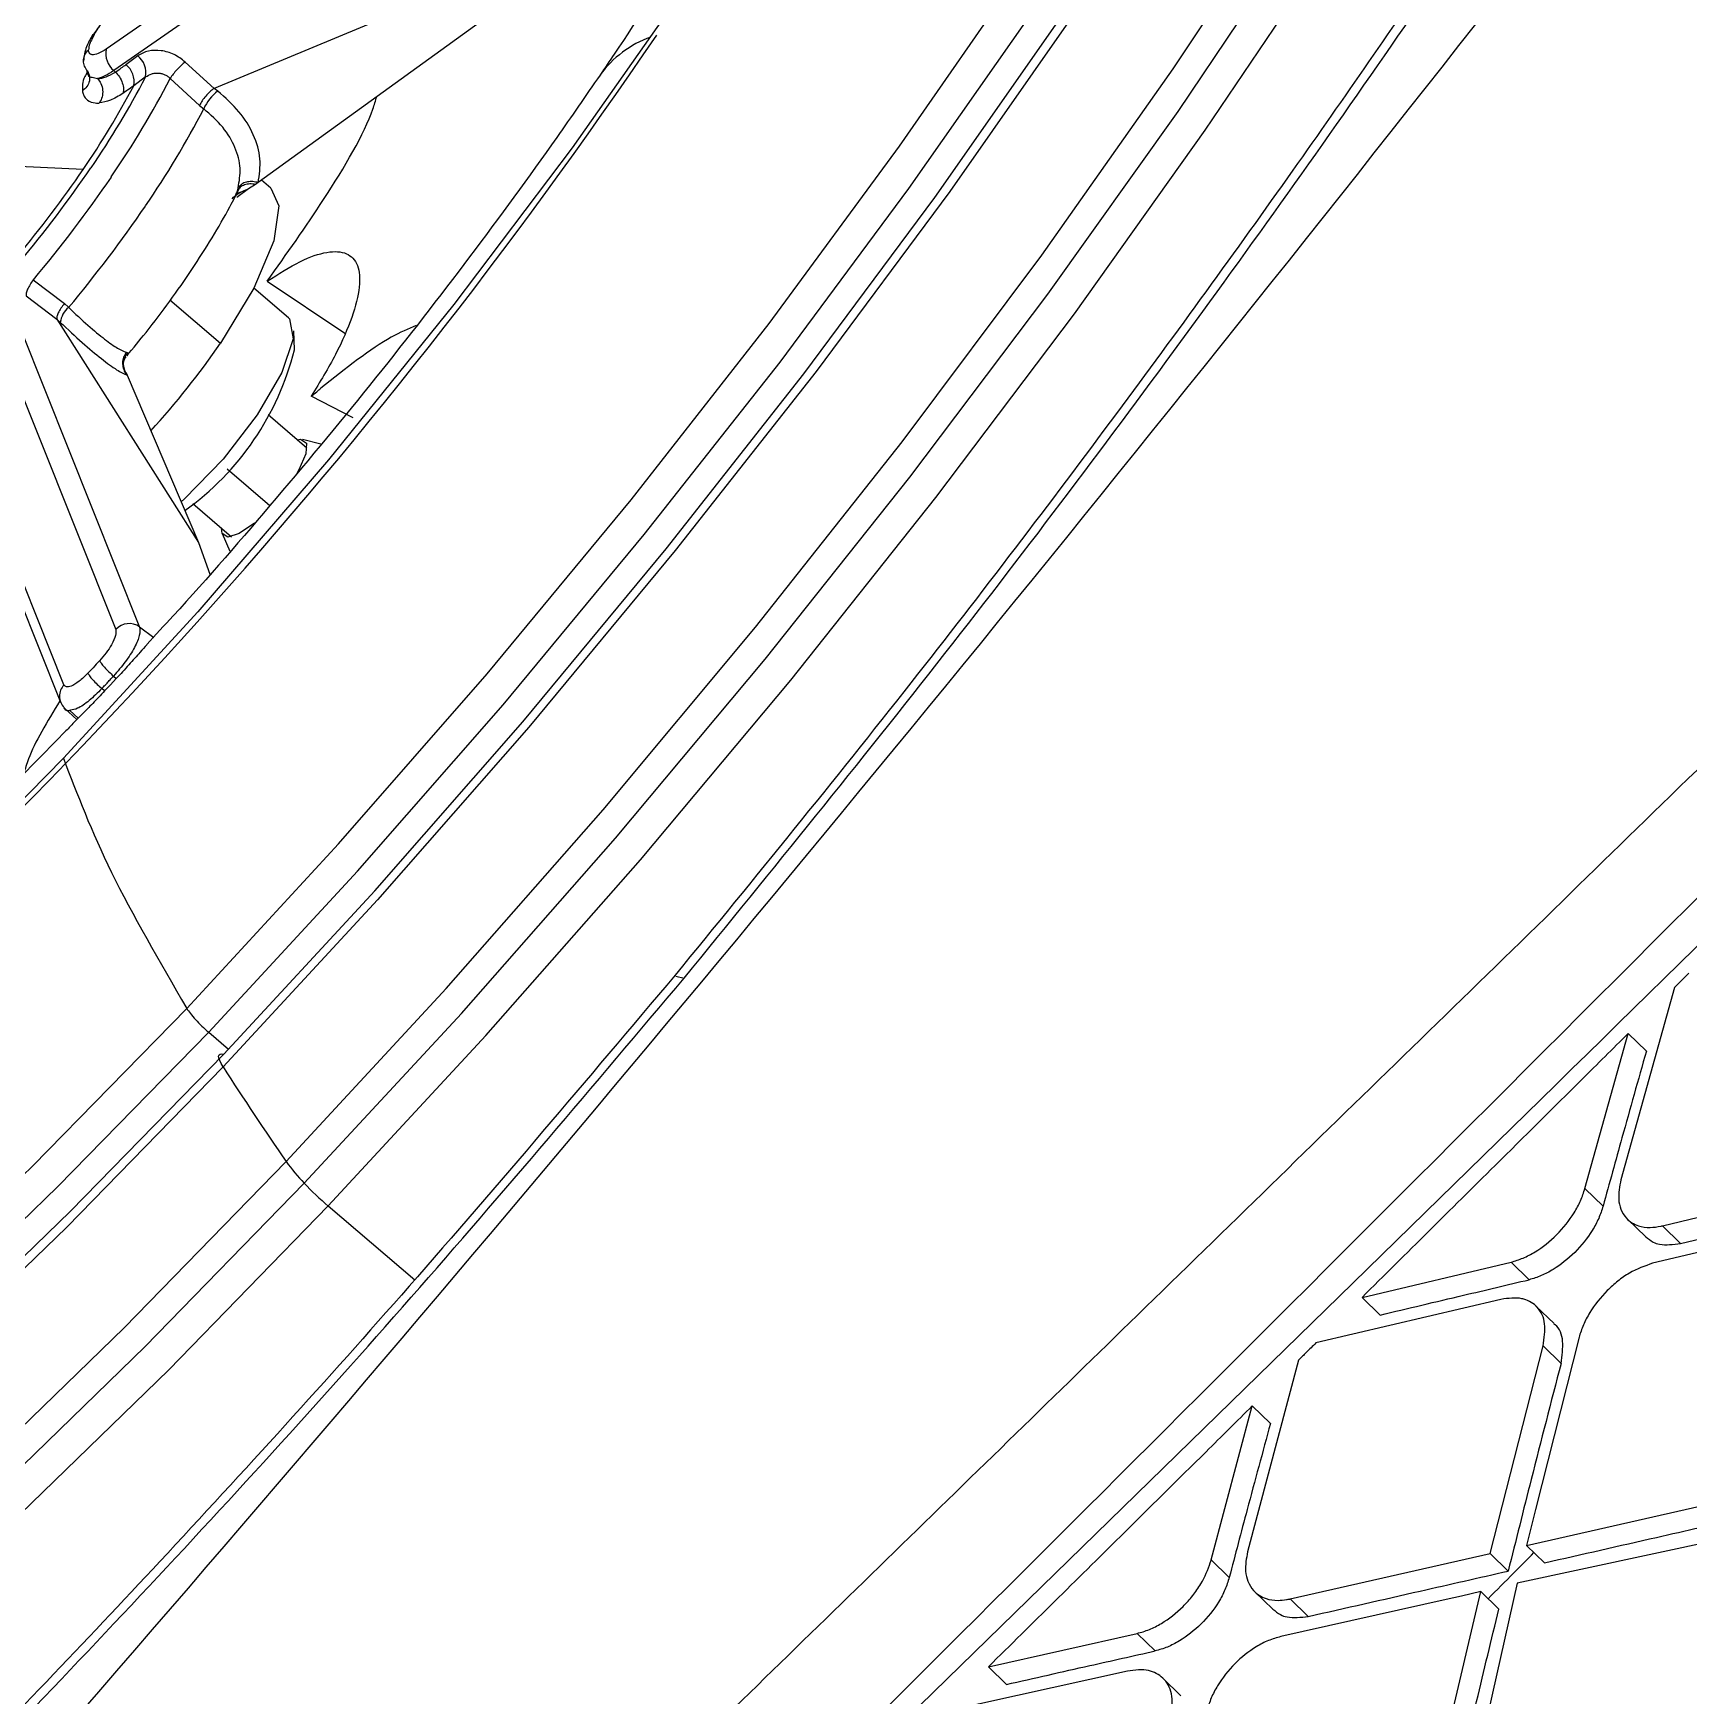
# Model space of a CAD drawing. Extents: x 400 to 501, y 484 to 634.
# Drawn here: x 488.239 to 489.361, y 521.33 to 522.455 of the extents above; entities that cross this region are included whole.
import ezdxf

# ---------------------------------------------------------------- set-up
doc = ezdxf.new("R2010")
doc.units = 0
doc.header["$MEASUREMENT"] = 0
doc.layers.add('DIM', color=3, linetype='Continuous')
doc.layers.add('GEOMETRY', color=3, linetype='Continuous', lineweight=25)

# ---------------------------------------------------------------- blocks, each defined once
blk = doc.blocks.new('2026 GRANDEE')
at = {"layer": 'GEOMETRY', "ltscale": 16}
for p, q in [((38.3826, -74.0365), (37.864, -74.3957)), ((38.3877, -74.051), (37.8692, -74.4101)), ((38.2143, -74.307), (37.9371, -74.4223)), ((38.2143, -74.307), (37.967, -74.486)), ((37.8854, -74.4002), (37.8774, -74.4062)), ((37.9371, -74.4223), (37.9176, -74.4044)), ((37.8546, -74.4147), (37.8583, -74.4156)), ((37.8703, -74.4112), (37.8692, -74.4101)), ((37.8908, -74.4145), (37.8827, -74.4205)), ((37.9272, -74.4338), (37.9074, -74.4155)), ((37.9396, -74.4241), (37.9371, -74.4223)), ((37.9272, -74.4338), (37.9301, -74.436)), ((37.8485, -74.4771), (37.7791, -74.4738)), ((37.9604, -74.4903), (37.9526, -74.496)), ((37.9652, -74.4873), (37.9604, -74.4903)), ((37.967, -74.486), (37.9652, -74.4873)), ((37.9756, -74.4898), (37.9692, -74.4844)), ((37.7692, -74.5349), (37.8706, -74.7885)), ((37.7853, -74.5332), (37.8867, -74.7868)), ((37.8147, -74.5517), (37.8359, -74.5679)), ((37.9876, -74.5776), (37.964, -74.5575)), ((37.9732, -74.5527), (38.0257, -74.5879)), ((37.8355, -74.826), (37.7341, -74.5724)), ((37.8099, -74.5626), (37.8307, -74.5784)), ((37.8386, -74.5704), (37.8359, -74.5679)), ((37.9072, -74.5653), (37.9416, -74.5946)), ((37.7318, -74.5841), (37.8331, -74.8376)), ((37.8307, -74.5784), (37.9266, -74.7295)), ((37.8307, -74.5784), (37.833, -74.5806)), ((37.9915, -74.5991), (37.9911, -74.5864)), ((37.8763, -74.6139), (37.8779, -74.6155)), ((37.8779, -74.6155), (37.8783, -74.6163)), ((37.8783, -74.6163), (37.9266, -74.7295)), ((38.0313, -74.6452), (38.003, -74.6306)), ((38, -74.6657), (37.9738, -74.6433)), ((38.0095, -74.663), (37.997, -74.6598)), ((37.9461, -74.6798), (37.975, -74.7045)), ((37.9227, -74.7033), (37.949, -74.7257)), ((37.9266, -74.7295), (37.9342, -74.751)), ((37.9427, -74.7236), (37.9478, -74.7355)), ((37.8963, -74.7941), (37.8867, -74.7868)), ((37.869, -74.82), (37.8709, -74.8216)), ((37.863, -74.8301), (37.8611, -74.8285)), ((37.863, -74.8301), (37.867, -74.8259)), ((37.867, -74.8259), (37.8709, -74.8216)), ((37.8357, -74.8414), (37.8444, -74.8497)), ((37.8394, -74.8433), (37.8451, -74.8486)), ((38.2499, -75.0231), (38.2555, -75.0244)), ((38.9261, -75.0309), (38.8898, -75.161)), ((37.9335, -75.0611), (37.9469, -75.0726)), ((38.8655, -75.1668), (38.8947, -75.062)), ((38.8947, -75.062), (38.9071, -75.0739)), ((38.7084, -75.231), (38.8356, -75.1066)), ((38.8778, -75.1788), (38.8655, -75.1668)), ((38.918, -75.1922), (39.0517, -75.1599)), ((38.0145, -75.1787), (38.0731, -75.2286)), ((38.8943, -75.1877), (38.9066, -75.1996)), ((39.0233, -75.1907), (38.9113, -75.2175)), ((38.918, -75.1922), (38.9302, -75.2041)), ((38.7145, -75.2406), (38.8154, -75.2167)), ((38.8154, -75.2167), (38.8277, -75.2286)), ((36.6251, -77.2596), (38.7084, -75.231)), ((38.8086, -75.2419), (38.6833, -75.2714)), ((38.7145, -75.2406), (38.7267, -75.2525)), ((38.8446, -75.2583), (38.8323, -75.2464)), ((38.8615, -75.2676), (38.8319, -75.3841)), ((38.8013, -75.414), (38.8371, -75.2734)), ((38.8371, -75.2734), (38.8493, -75.2853)), ((38.6716, -75.283), (38.637, -75.4127)), ((38.6124, -75.4183), (38.6402, -75.314)), ((38.6402, -75.314), (38.6525, -75.3259)), ((38.8259, -75.4084), (38.9613, -75.3777)), ((38.8319, -75.3841), (38.8259, -75.4084)), ((38.9553, -75.405), (38.8196, -75.4341)), ((38.6659, -75.4447), (38.8013, -75.414)), ((38.8013, -75.414), (38.8135, -75.4258)), ((38.8259, -75.4084), (38.8381, -75.4202)), ((38.6124, -75.4183), (38.6246, -75.4301)), ((38.6419, -75.4398), (38.6541, -75.4517)), ((38.7614, -75.5824), (38.795, -75.4397)), ((38.8196, -75.4341), (38.7875, -75.5772)), ((38.795, -75.4397), (38.8072, -75.4515)), ((38.7714, -75.445), (38.6595, -75.4702)), ((38.6659, -75.4447), (38.6781, -75.4565)), ((38.4615, -75.4906), (38.5622, -75.468)), ((38.5744, -75.4799), (38.5622, -75.468)), ((38.5556, -75.4935), (38.4303, -75.5214)), ((38.4615, -75.4906), (38.4737, -75.5025)), ((38.5919, -75.5102), (38.5797, -75.4984))]:
    blk.add_line(p, q, dxfattribs=at)
at = {"layer": 'GEOMETRY', "ltscale": 16, "flags": 128}
for points in [[(37.986, -75.1486), (38.0944, -75.0315), (38.2006, -74.9105), (38.3037, -74.7868), (38.403, -74.6614), (38.4976, -74.5351), (38.5867, -74.4091), (38.6697, -74.2843), (38.7458, -74.1618), (38.8145, -74.0426), (38.8752, -73.9276), (38.9275, -73.8177), (38.9708, -73.7138)], [(37.9982, -75.1632), (38.1046, -75.0483), (38.2089, -74.9297), (38.3104, -74.8085), (38.4082, -74.6854), (38.5017, -74.5615), (38.59, -74.4378), (38.6726, -74.315), (38.7488, -74.1942), (38.818, -74.0764), (38.8797, -73.9623), (38.9334, -73.8529), (38.9788, -73.7489), (39.0154, -73.6513), (39.043, -73.5607), (39.0614, -73.4778), (39.0705, -73.4032), (39.0701, -73.3376), (39.0603, -73.2813), (39.0412, -73.2349), (39.0128, -73.1987), (38.9755, -73.173), (38.9635, -73.1677)], [(38.0145, -75.1787), (38.1212, -75.0633), (38.226, -74.9443), (38.3278, -74.8227), (38.426, -74.6992), (38.5197, -74.5749), (38.6084, -74.4506), (38.6913, -74.3275), (38.7677, -74.2063), (38.8372, -74.088), (38.8991, -73.9735), (38.953, -73.8637), (38.9985, -73.7594), (39.0353, -73.6614), (39.063, -73.5704), (39.0815, -73.4873), (39.0906, -73.4124), (39.0902, -73.3466), (39.0804, -73.2901), (39.0611, -73.2436), (39.0327, -73.2073), (39.0287, -73.2036)], [(38.9383, -73.4581), (38.9281, -73.5326), (38.9081, -73.6158), (38.8786, -73.7067), (38.8398, -73.8048), (38.792, -73.9091), (38.7357, -74.0188), (38.6713, -74.1329), (38.5993, -74.2505), (38.5205, -74.3705), (38.4354, -74.492), (38.3448, -74.6139), (38.2494, -74.735), (38.1502, -74.8546), (38.0478, -74.9714), (37.9433, -75.0845)], [(37.9437, -75.076), (38.046, -74.9653), (38.1462, -74.851), (38.2433, -74.734), (38.3366, -74.6154), (38.4253, -74.4961), (38.5086, -74.3772), (38.5858, -74.2598), (38.6562, -74.1447), (38.7192, -74.033), (38.7743, -73.9256), (38.8211, -73.8235), (38.8591, -73.7275), (38.888, -73.6385), (38.9075, -73.5571), (38.9176, -73.4842), (38.918, -73.4203), (38.9088, -73.3659), (38.907, -73.3598)], [(37.9335, -75.0611), (38.0342, -74.9521), (38.1328, -74.8395), (38.2285, -74.7243), (38.3204, -74.6075), (38.4077, -74.4901), (38.4897, -74.373), (38.5657, -74.2574), (38.635, -74.1441), (38.6971, -74.0341), (38.7514, -73.9284), (38.7974, -73.8278), (38.8348, -73.7333), (38.8633, -73.6456), (38.8825, -73.5655), (38.8924, -73.4937), (38.8928, -73.4308), (38.8919, -73.4208)], [(37.9186, -75.045), (38.0215, -74.9336), (38.1221, -74.8185), (38.2196, -74.7007), (38.313, -74.5813), (38.4014, -74.4613), (38.4842, -74.3419), (38.5605, -74.2242), (38.6297, -74.1092), (38.6911, -73.9979), (38.7442, -73.8913), (38.7884, -73.7905), (38.8235, -73.6963), (38.849, -73.6096), (38.8647, -73.5312), (38.8705, -73.4676)], [(38.548, -73.6399), (38.5509, -73.6696), (38.5478, -73.7292), (38.5343, -73.7983), (38.5106, -73.876), (38.477, -73.9613), (38.434, -74.0532), (38.382, -74.1505), (38.3218, -74.252), (38.2541, -74.3564), (38.1796, -74.4624), (38.0995, -74.5686), (38.0147, -74.6737), (37.9262, -74.7765), (37.8351, -74.8755)], [(37.9756, -74.4898), (37.981, -74.5018), (37.9776, -74.5255), (37.964, -74.5575), (37.9416, -74.5946)], [(37.9876, -74.5776), (37.9883, -74.5782), (37.9908, -74.5917), (37.9831, -74.6145), (37.9664, -74.6431), (37.9432, -74.6731), (37.917, -74.7), (37.9149, -74.702)], [(37.9933, -74.66), (37.9957, -74.6597), (37.9997, -74.6623), (37.9993, -74.6696), (37.9946, -74.6804), (37.9932, -74.6829)], [(37.9646, -74.7163), (37.9645, -74.7165), (37.9542, -74.7236), (37.9465, -74.726), (37.9426, -74.7234), (37.9422, -74.7199)], [(37.8351, -74.8755), (37.7427, -74.9696), (37.6501, -75.0576), (37.5583, -75.1384), (37.4687, -75.2109), (37.3823, -75.2743), (37.3002, -75.3277), (37.2234, -75.3705), (37.1529, -75.4021), (37.0896, -75.4222), (37.0343, -75.4304), (37.019, -75.4306)], [(36.9108, -75.7755), (36.9694, -75.76), (37.0445, -75.7316), (37.1262, -75.6923), (37.2137, -75.6423), (37.3063, -75.5822), (37.4031, -75.5125), (37.5032, -75.4339), (37.6058, -75.347), (37.7098, -75.2526), (37.8144, -75.1516), (37.9186, -75.045)], [(36.8575, -75.8054), (36.8674, -75.8049), (36.9288, -75.7954), (36.9975, -75.7751), (37.0729, -75.7443), (37.1543, -75.7031), (37.2412, -75.652), (37.3327, -75.5913), (37.428, -75.5216), (37.5264, -75.4435), (37.627, -75.3576), (37.729, -75.2647), (37.8314, -75.1656), (37.9335, -75.0611)], [(36.8042, -75.8297), (36.8066, -75.8301), (36.861, -75.8314), (36.9233, -75.8218), (36.9931, -75.8012), (37.0696, -75.7699), (37.1524, -75.7281), (37.2406, -75.6761), (37.3335, -75.6145), (37.4304, -75.5437), (37.5303, -75.4644), (37.6325, -75.3772), (37.736, -75.2828), (37.84, -75.1821), (37.9437, -75.076)], [(37.9433, -75.0845), (37.9419, -75.0822), (37.941, -75.0803), (37.9404, -75.0786), (37.9402, -75.0773), (37.9405, -75.0764), (37.9412, -75.0759), (37.9422, -75.0757), (37.9437, -75.076)], [(37.9433, -75.0845), (37.8374, -75.193), (37.7311, -75.2958), (37.6253, -75.3922), (37.5209, -75.4813), (37.4188, -75.5624), (37.3199, -75.6347), (37.2249, -75.6977), (37.1348, -75.7507), (37.0503, -75.7935), (36.972, -75.8255), (36.9007, -75.8465), (36.8371, -75.8564), (36.7815, -75.855), (36.7345, -75.8423), (36.6965, -75.8186), (36.6679, -75.7839), (36.6488, -75.7386), (36.6394, -75.683), (36.6399, -75.6177), (36.6428, -75.5893)], [(36.594, -75.7464), (36.5939, -75.7566), (36.5988, -75.819), (36.6136, -75.8713), (36.638, -75.9132), (36.6721, -75.9441), (36.7153, -75.964), (36.7675, -75.9726), (36.8282, -75.9698), (36.8968, -75.9558), (36.9729, -75.9306), (37.0559, -75.8944), (37.145, -75.8474), (37.2395, -75.7902), (37.3387, -75.7231), (37.4419, -75.6467), (37.548, -75.5616), (37.6564, -75.4684), (37.7661, -75.368), (37.8763, -75.2611), (37.986, -75.1486)], [(36.6245, -75.9165), (36.6514, -75.9503), (36.6888, -75.976), (36.7348, -75.9911), (36.7892, -75.9953), (36.8515, -75.9888), (36.9213, -75.9715), (36.998, -75.9436), (37.0811, -75.9052), (37.1699, -75.8567), (37.2637, -75.7985), (37.3618, -75.7309), (37.4636, -75.6546), (37.5681, -75.57), (37.6746, -75.4779), (37.7824, -75.3788), (37.8905, -75.2737), (37.9982, -75.1632)], [(36.6686, -75.9735), (36.7004, -75.9943), (36.7466, -76.0094), (36.8012, -76.0137), (36.8638, -76.0072), (36.9338, -75.9898), (37.0108, -75.9618), (37.0941, -75.9233), (37.1832, -75.8746), (37.2774, -75.8162), (37.3759, -75.7484), (37.478, -75.6718), (37.5829, -75.5869), (37.6898, -75.4944), (37.7979, -75.395), (37.9064, -75.2895), (38.0145, -75.1787)], [(38.795, -75.4397), (38.7818, -75.4427), (38.7714, -75.445)]]:
    blk.add_lwpolyline(points, dxfattribs=at)
at = {"layer": 'GEOMETRY', "ltscale": 16}
for centre, radius, start, end in [((38.1109, -74.7592), 0.5163, 123.1041, 134.1555), ((38.0721, -74.7204), 0.4577, 122.3318, 134.2693), ((35.1709, -72.3054), 3.7054, 309.7124, 325.8381), ((38.2568, -74.4553), 0.0719, 109.5175, 144.1205), ((37.8788, -74.3986), 0.015, 168.7501, 230.2265), ((37.8763, -74.4117), 0.0147, 349.0555, 51.698), ((37.3654, -74.1402), 0.5927, 325.4903, 332.4245), ((37.3618, -74.1341), 0.6139, 325.4648, 332.7211), ((37.8683, -74.4177), 0.0147, 349.0555, 51.698), ((37.3799, -74.1552), 0.5685, 325.5101, 332.1839), ((37.9597, -74.4497), 0.0326, 128.1917, 155.2309), ((37.3829, -74.1525), 0.6163, 325.4743, 332.6126), ((37.1975, -74.0323), 0.7884, 320.2906, 325.6546), ((37.1676, -74.007), 0.8311, 320.118, 325.6501), ((37.1472, -73.9898), 0.8726, 319.9079, 325.6447), ((37.171, -74.01), 0.8717, 319.9843, 325.6467), ((37.8482, -74.5824), 0.0153, 128.8968, 173.2361), ((37.4997, -74.2917), 0.5357, 317.4485, 325.57), ((37.8071, -74.5531), 0.1901, 305.46, 345.9724), ((37.8796, -74.7967), 0.0122, 54.3368, 137.3756), ((37.8432, -74.8336), 0.0108, 135.311, 226.0055), ((39.8552, -73.8572), 2.272, 212.6971, 214.6407), ((38.0904, -75.0739), 0.1284, 215.5996, 224.0853), ((38.153, -75.0163), 0.2135, 223.5135, 229.544)]:
    blk.add_arc(centre, radius, start, end, dxfattribs=at)
for points, knots in [([(38.2555, -75.0244), (38.315, -74.9514), (38.433, -74.8065), (38.5974, -74.5881), (38.7487, -74.375), (38.8997, -74.1475), (39.0446, -73.9104), (39.1765, -73.67), (39.2822, -73.45), (39.3624, -73.251), (39.4172, -73.0733), (39.4465, -72.9173), (39.4499, -72.7838), (39.4263, -72.674), (39.3742, -72.5898), (39.2923, -72.534), (39.1794, -72.5098), (39.0477, -72.5195), (38.9061, -72.5555), (38.7623, -72.61), (38.604, -72.6868), (38.433, -72.7856), (38.2518, -72.9056), (38.0628, -73.0455), (37.8684, -73.2037), (37.6712, -73.3783), (37.4736, -73.567), (37.2781, -73.768), (37.0861, -73.9784), (36.9636, -74.1245), (36.9024, -74.1976)], [0, 0, 0, 0, 0.033337, 0.066162, 0.098289, 0.129643, 0.170262, 0.209688, 0.24818, 0.286014, 0.323473, 0.360856, 0.398479, 0.436623, 0.475538, 0.515442, 0.556459, 0.598598, 0.630887, 0.663669, 0.696849, 0.730315, 0.763964, 0.797711, 0.831492, 0.86526, 0.898993, 0.932687, 0.96635, 1, 1, 1, 1]), ([(39.3825, -72.9102), (39.3847, -72.9167), (39.3888, -72.9286), (39.3916, -72.9523), (39.3924, -72.978), (39.3915, -73.0031), (39.3895, -73.0287), (39.3867, -73.0526), (39.383, -73.0767), (39.3782, -73.1035), (39.3719, -73.1329), (39.3607, -73.1796), (39.3413, -73.247), (39.3093, -73.34), (39.2694, -73.4408), (39.2285, -73.5332), (39.1919, -73.6104), (39.1626, -73.6695), (39.1353, -73.7226), (39.107, -73.7761), (39.0723, -73.8399), (39.0246, -73.9243), (38.9596, -74.0345), (38.874, -74.1725), (38.7751, -74.3233), (38.6646, -74.4832), (38.5449, -74.6481), (38.4059, -74.8307), (38.3031, -74.9567), (38.2493, -75.0225)], [0, 0, 0, 0, 0.046729, 0.086412, 0.119168, 0.151167, 0.171915, 0.188948, 0.206635, 0.224984, 0.244003, 0.263685, 0.310616, 0.358609, 0.407786, 0.454886, 0.482585, 0.507243, 0.528801, 0.5475, 0.571158, 0.603414, 0.644562, 0.695002, 0.755238, 0.807208, 0.865264, 0.929546, 1, 1, 1, 1]), ([(39.3344, -73.6754), (39.0943, -73.989), (38.614, -74.6164), (37.8515, -75.526), (37.0585, -76.4108), (36.2329, -77.2665), (35.3771, -78.0921), (34.4922, -78.8851), (33.5825, -79.6476), (32.9551, -80.1279), (32.6415, -80.3679)], [0, 0, 0, 0, 0.124824, 0.249783, 0.374855, 0.499996, 0.625137, 0.750211, 0.875173, 1, 1, 1, 1]), ([(40.1497, -73.709), (40.0127, -73.8419), (39.7344, -74.112), (39.3257, -74.5096), (38.9336, -74.8911), (38.5729, -75.2424), (38.2434, -75.5632), (37.9632, -75.8359), (37.7285, -76.0643), (37.5351, -76.2523), (37.361, -76.4215), (37.2052, -76.5728), (37.0576, -76.7162), (36.8887, -76.8801), (36.6825, -77.0802), (36.4323, -77.3228), (36.1506, -77.5956), (35.8375, -77.8988), (35.4928, -78.2323), (35.1244, -78.5882), (34.7337, -78.9655), (34.3219, -79.3632), (33.8821, -79.7881), (33.4291, -80.2259), (33.123, -80.5224), (32.9727, -80.668)], [0, 0, 0, 0, 0.057285, 0.116397, 0.171134, 0.221513, 0.267531, 0.309184, 0.338855, 0.365836, 0.39013, 0.411737, 0.431012, 0.451894, 0.482374, 0.517226, 0.556449, 0.600044, 0.64801, 0.700352, 0.753718, 0.810985, 0.872139, 0.937203, 1, 1, 1, 1]), ([(36.6233, -77.2588), (37.0522, -76.8403), (37.7117, -76.1969), (38.888, -75.0248), (39.6377, -74.2734), (40.1598, -73.75)], [0, 0, 0, 0, 0.360925, 0.55487, 1, 1, 1, 1]), ([(38.3794, -74.0941), (38.3793, -74.0943), (38.3744, -74.1068), (38.3591, -74.1402), (38.3324, -74.194), (38.2975, -74.2571), (38.2561, -74.3259), (38.2216, -74.3791), (38.2017, -74.4085), (38.1985, -74.4132)], [0, 0, 0, 0, 0.0025098, 0.1786593, 0.3647092, 0.5594013, 0.7612529, 0.961197, 1, 1, 1, 1]), ([(38.8356, -75.1066), (39.0581, -74.8885), (39.3853, -74.568), (39.7116, -74.2469), (39.816, -74.1442)], [0, 0, 0, 0, 0.680374, 1, 1, 1, 1]), ([(36.9024, -74.1976), (36.8428, -74.2715), (36.7237, -74.4194), (36.5572, -74.6452), (36.4019, -74.8707), (36.2604, -75.0938), (36.1342, -75.3116), (36.0246, -75.5214), (35.933, -75.7204), (35.8601, -75.906), (35.8064, -76.0759), (35.772, -76.2282), (35.7563, -76.3615), (35.7588, -76.4871), (35.7855, -76.5968), (35.8417, -76.6813), (35.9222, -76.7316), (36.0247, -76.7494), (36.1473, -76.7363), (36.289, -76.6937), (36.4491, -76.6222), (36.6272, -76.5221), (36.8228, -76.3933), (37.0355, -76.2351), (37.2639, -76.0469), (37.4848, -75.8477), (37.6924, -75.6461), (37.8824, -75.4494), (38.0721, -75.2416), (38.1943, -75.0969), (38.2555, -75.0244)], [0, 0, 0, 0, 0.033614, 0.067247, 0.100909, 0.134592, 0.168275, 0.201911, 0.235432, 0.268754, 0.301786, 0.334429, 0.366583, 0.39818, 0.439365, 0.479481, 0.51862, 0.556963, 0.594762, 0.632292, 0.669842, 0.707709, 0.746186, 0.785545, 0.826049, 0.867901, 0.900188, 0.933126, 0.966494, 1, 1, 1, 1]), ([(37.8778, -74.3616), (37.8761, -74.3629), (37.8721, -74.3659), (37.8657, -74.3724), (37.8592, -74.38), (37.8559, -74.3849), (37.8543, -74.3874)], [0, 0, 0, 0, 0.207842, 0.471183, 0.73406, 1, 1, 1, 1]), ([(37.8564, -74.3849), (37.8579, -74.3827), (37.8609, -74.3782), (37.8665, -74.3719), (37.8719, -74.3667), (37.8751, -74.3643), (37.8767, -74.3631)], [0, 0, 0, 0, 0.27932, 0.5573264, 0.7768227, 1, 1, 1, 1]), ([(37.8549, -74.3861), (37.8533, -74.3888), (37.8499, -74.3946), (37.8491, -74.4005), (37.8487, -74.4037)], [0, 0, 0, 0, 0.448116, 1, 1, 1, 1]), ([(37.8564, -74.3849), (37.8551, -74.3874), (37.8526, -74.3919), (37.8523, -74.3948), (37.8521, -74.3961)], [0, 0, 0, 0, 0.559342, 1, 1, 1, 1]), ([(37.8545, -74.3888), (37.8545, -74.3886), (37.8541, -74.3876), (37.8546, -74.3861), (37.8558, -74.3853), (37.8564, -74.3849)], [0, 0, 0, 0, 0.101278, 0.550639, 1, 1, 1, 1]), ([(37.8508, -74.4096), (37.8501, -74.4085), (37.8488, -74.4064), (37.8486, -74.4026), (37.8496, -74.399), (37.8513, -74.397), (37.8521, -74.3961)], [0, 0, 0, 0, 0.25, 0.5, 0.75, 1, 1, 1, 1]), ([(37.864, -74.3957), (37.8622, -74.3968), (37.8584, -74.3991), (37.8547, -74.3998), (37.8525, -74.3988), (37.8522, -74.397), (37.8521, -74.3961)], [0, 0, 0, 0, 0.279557, 0.559889, 0.77945, 1, 1, 1, 1]), ([(37.9176, -74.4044), (37.9152, -74.4025), (37.9103, -74.3988), (37.9012, -74.3963), (37.8923, -74.3964), (37.8877, -74.3989), (37.8854, -74.4002)], [0, 0, 0, 0, 0.248426, 0.496166, 0.745927, 1, 1, 1, 1]), ([(37.9176, -74.4044), (37.9167, -74.4051), (37.9149, -74.4066), (37.912, -74.4095), (37.9093, -74.4126), (37.9081, -74.4145), (37.9074, -74.4155)], [0, 0, 0, 0, 0.249188, 0.5, 0.750812, 1, 1, 1, 1]), ([(37.8508, -74.4096), (37.8515, -74.4107), (37.8529, -74.413), (37.853, -74.4172), (37.8513, -74.4211), (37.8491, -74.4229), (37.848, -74.4238)], [0, 0, 0, 0, 0.2405577, 0.5000612, 0.7595306, 1, 1, 1, 1]), ([(37.8514, -74.411), (37.8508, -74.4121), (37.8489, -74.4151), (37.8479, -74.4195), (37.848, -74.4224), (37.848, -74.4238)], [0, 0, 0, 0, 0.221591, 0.609708, 1, 1, 1, 1]), ([(37.8508, -74.4096), (37.8511, -74.4116), (37.8516, -74.4143), (37.854, -74.4147), (37.8546, -74.4147)], [0, 0, 0, 0, 0.773873, 1, 1, 1, 1]), ([(37.8692, -74.4101), (37.8671, -74.4115), (37.863, -74.4142), (37.8598, -74.4151), (37.8582, -74.4156)], [0, 0, 0, 0, 0.499837, 1, 1, 1, 1]), ([(37.8582, -74.4156), (37.8601, -74.4154), (37.8638, -74.415), (37.8681, -74.4124), (37.8703, -74.4112)], [0, 0, 0, 0, 0.502456, 1, 1, 1, 1]), ([(37.8582, -74.4156), (37.8591, -74.4167), (37.8608, -74.4189), (37.8619, -74.4234), (37.8616, -74.4281), (37.8603, -74.4306), (37.8596, -74.4318)], [0, 0, 0, 0, 0.2394331, 0.498119, 0.7578512, 1, 1, 1, 1]), ([(37.8703, -74.4112), (37.8716, -74.4103), (37.874, -74.4086), (37.8764, -74.4069), (37.8774, -74.4062)], [0, 0, 0, 0, 0.559996, 1, 1, 1, 1]), ([(37.8703, -74.4112), (37.8713, -74.4122), (37.8732, -74.4144), (37.8752, -74.4185), (37.8761, -74.4226), (37.8756, -74.4246), (37.8754, -74.4256)], [0, 0, 0, 0, 0.240868, 0.5, 0.759132, 1, 1, 1, 1]), ([(37.8908, -74.4145), (37.8921, -74.4137), (37.894, -74.4124), (37.8971, -74.4118), (37.8994, -74.4118), (37.9017, -74.4122), (37.9039, -74.4129), (37.9058, -74.414), (37.9069, -74.415), (37.9074, -74.4155)], [0, 0, 0, 0, 0.270234, 0.399657, 0.525307, 0.647625, 0.767124, 0.884374, 1, 1, 1, 1]), ([(38.1985, -74.4132), (38.1888, -74.4273), (38.1608, -74.4679), (38.1106, -74.5365), (38.047, -74.6185), (37.9795, -74.6998), (37.9272, -74.7603), (37.8975, -74.7922), (37.8915, -74.7986)], [0, 0, 0, 0, 0.109675, 0.31682, 0.525673, 0.735964, 0.946883, 1, 1, 1, 1]), ([(37.848, -74.4238), (37.8481, -74.4243), (37.8483, -74.4256), (37.8488, -74.427), (37.8498, -74.4287), (37.8518, -74.4309), (37.8551, -74.4321), (37.858, -74.4322), (37.8589, -74.4322), (37.8593, -74.4321), (37.8594, -74.4321)], [0, 0, 0, 0, 0.086862, 0.245415, 0.271542, 0.493338, 0.846442, 0.948746, 0.980805, 1, 1, 1, 1]), ([(37.8754, -74.4256), (37.8725, -74.4274), (37.8667, -74.4309), (37.8618, -74.4317), (37.8594, -74.4321)], [0, 0, 0, 0, 0.500266, 1, 1, 1, 1]), ([(37.8827, -74.4205), (37.8813, -74.4215), (37.8789, -74.4232), (37.8765, -74.4249), (37.8754, -74.4256)], [0, 0, 0, 0, 0.56002, 1, 1, 1, 1]), ([(37.967, -74.486), (37.9678, -74.4807), (37.9694, -74.4702), (37.9645, -74.4536), (37.9549, -74.4376), (37.9447, -74.4286), (37.9396, -74.4241)], [0, 0, 0, 0, 0.253043, 0.503165, 0.751803, 1, 1, 1, 1]), ([(37.8596, -74.4318), (37.8596, -74.4319), (37.8595, -74.432), (37.8594, -74.4321), (37.8594, -74.4321)], [0, 0, 0, 0, 0.561783, 1, 1, 1, 1]), ([(37.9535, -74.4895), (37.9542, -74.4851), (37.9557, -74.4763), (37.9519, -74.4621), (37.9438, -74.4481), (37.9347, -74.4401), (37.9301, -74.436)], [0, 0, 0, 0, 0.240664, 0.487158, 0.740034, 1, 1, 1, 1]), ([(37.9732, -74.5527), (37.9862, -74.5343), (38.0149, -74.4939), (38.0409, -74.4494), (38.0465, -74.4306), (38.0473, -74.4279)], [0, 0, 0, 0, 0.417015, 0.91515, 1, 1, 1, 1]), ([(37.878, -74.6033), (37.8824, -74.598), (37.8983, -74.5789), (37.923, -74.5445), (37.9432, -74.5116), (37.9524, -74.4936), (37.9546, -74.4892)], [0, 0, 0, 0, 0.140492, 0.508264, 0.881885, 1, 1, 1, 1]), ([(37.9493, -74.497), (37.9507, -74.4956), (37.9537, -74.4928), (37.9581, -74.4912), (37.9604, -74.4903)], [0, 0, 0, 0, 0.472397, 1, 1, 1, 1]), ([(37.9511, -74.496), (37.9515, -74.4954), (37.9523, -74.4941), (37.9542, -74.4925), (37.9559, -74.4921), (37.9568, -74.4919)], [0, 0, 0, 0, 0.326008, 0.63083, 1, 1, 1, 1]), ([(37.9512, -74.4959), (37.9514, -74.4954), (37.952, -74.4944), (37.9526, -74.4924), (37.953, -74.4914)], [0, 0, 0, 0, 0.472344, 1, 1, 1, 1]), ([(37.9652, -74.4873), (37.9639, -74.4871), (37.9613, -74.4867), (37.9577, -74.4874), (37.9547, -74.489), (37.9535, -74.4906), (37.953, -74.4914)], [0, 0, 0, 0, 0.243058, 0.5, 0.756942, 1, 1, 1, 1]), ([(37.953, -74.4914), (37.9531, -74.491), (37.9533, -74.4904), (37.9534, -74.4898), (37.9535, -74.4895)], [0, 0, 0, 0, 0.559042, 1, 1, 1, 1]), ([(37.9544, -74.4883), (37.9542, -74.4885), (37.9539, -74.4889), (37.9536, -74.4893), (37.9535, -74.4895)], [0, 0, 0, 0, 0.566858, 1, 1, 1, 1]), ([(37.967, -74.486), (37.9658, -74.4857), (37.9634, -74.4852), (37.9598, -74.4854), (37.9565, -74.4864), (37.9551, -74.4877), (37.9544, -74.4883)], [0, 0, 0, 0, 0.238449, 0.492809, 0.751041, 1, 1, 1, 1]), ([(37.8147, -74.5517), (37.8139, -74.5528), (37.8124, -74.555), (37.8108, -74.5582), (37.8098, -74.5609), (37.8099, -74.562), (37.8099, -74.5626)], [0, 0, 0, 0, 0.249188, 0.5, 0.750812, 1, 1, 1, 1]), ([(37.8386, -74.5704), (37.8431, -74.5747), (37.8519, -74.583), (37.8633, -74.5923), (37.8723, -74.5987), (37.8759, -74.6001), (37.8777, -74.6008)], [0, 0, 0, 0, 0.259937, 0.512802, 0.759306, 1, 1, 1, 1]), ([(37.833, -74.5806), (37.8381, -74.5853), (37.8481, -74.5947), (37.8612, -74.6056), (37.8719, -74.6135), (37.8761, -74.6153), (37.8783, -74.6163)], [0, 0, 0, 0, 0.25096, 0.500499, 0.749879, 1, 1, 1, 1]), ([(38.0741, -74.5828), (38.0686, -74.5851), (38.0503, -74.5927), (38.0263, -74.6118), (38.0095, -74.6252)], [0, 0, 0, 0, 0.299126, 1, 1, 1, 1]), ([(37.8766, -74.6025), (37.8761, -74.6037), (37.8751, -74.606), (37.8751, -74.6098), (37.8761, -74.6135), (37.8775, -74.6154), (37.8783, -74.6163)], [0, 0, 0, 0, 0.248959, 0.507191, 0.761551, 1, 1, 1, 1]), ([(37.8783, -74.601), (37.8776, -74.6021), (37.8762, -74.6043), (37.8755, -74.6082), (37.8759, -74.6122), (37.8773, -74.6144), (37.8779, -74.6155)], [0, 0, 0, 0, 0.243058, 0.5, 0.756942, 1, 1, 1, 1]), ([(37.8758, -74.6094), (37.8758, -74.609), (37.8757, -74.6076), (37.8764, -74.6056), (37.8772, -74.6046), (37.8775, -74.604)], [0, 0, 0, 0, 0.194299, 0.615017, 1, 1, 1, 1]), ([(37.8777, -74.6008), (37.8775, -74.6011), (37.8771, -74.6017), (37.8768, -74.6023), (37.8766, -74.6025)], [0, 0, 0, 0, 0.553119, 1, 1, 1, 1]), ([(37.8777, -74.6008), (37.8778, -74.6009), (37.8781, -74.6009), (37.8782, -74.601), (37.8783, -74.601)], [0, 0, 0, 0, 0.560911, 1, 1, 1, 1]), ([(37.8783, -74.601), (37.8786, -74.6013), (37.879, -74.6017), (37.8783, -74.6028), (37.878, -74.6033)], [0, 0, 0, 0, 0.526743, 1, 1, 1, 1]), ([(38.003, -74.6306), (38.0042, -74.6296), (38.0064, -74.6277), (38.0085, -74.626), (38.0095, -74.6252)], [0, 0, 0, 0, 0.559994, 1, 1, 1, 1]), ([(37.8867, -74.7868), (37.8869, -74.7885), (37.8872, -74.7919), (37.8836, -74.8005), (37.8774, -74.8105), (37.8718, -74.8168), (37.869, -74.82)], [0, 0, 0, 0, 0.250249, 0.50004, 0.749811, 1, 1, 1, 1]), ([(37.8706, -74.7885), (37.8707, -74.7897), (37.8709, -74.7922), (37.8682, -74.7982), (37.8642, -74.8043), (37.8611, -74.8078), (37.8596, -74.8096)], [0, 0, 0, 0, 0.278395, 0.557716, 0.778792, 1, 1, 1, 1]), ([(37.8596, -74.8096), (37.8581, -74.8112), (37.8555, -74.814), (37.8529, -74.8168), (37.8517, -74.818)], [0, 0, 0, 0, 0.560002, 1, 1, 1, 1]), ([(37.8596, -74.8096), (37.8599, -74.8101), (37.8605, -74.8112), (37.8628, -74.814), (37.8658, -74.8171), (37.868, -74.8191), (37.869, -74.82)], [0, 0, 0, 0, 0.2410947, 0.4999988, 0.7589036, 1, 1, 1, 1]), ([(37.8917, -74.7988), (37.8902, -74.8004), (37.887, -74.8039), (37.8795, -74.8124), (37.8738, -74.8186), (37.8709, -74.8216)], [0, 0, 0, 0, 0.2934225, 0.6494391, 1, 1, 1, 1]), ([(37.8517, -74.818), (37.8497, -74.82), (37.8456, -74.824), (37.8404, -74.8271), (37.8369, -74.8277), (37.836, -74.8266), (37.8355, -74.826)], [0, 0, 0, 0, 0.278678, 0.557972, 0.778901, 1, 1, 1, 1]), ([(37.8517, -74.818), (37.852, -74.8185), (37.8526, -74.8197), (37.8549, -74.8225), (37.8579, -74.8256), (37.8601, -74.8275), (37.8611, -74.8285)], [0, 0, 0, 0, 0.241096, 0.5000004, 0.7589046, 1, 1, 1, 1]), ([(37.8651, -74.8242), (37.8658, -74.8235), (37.8671, -74.822), (37.8685, -74.8206), (37.869, -74.82)], [0, 0, 0, 0, 0.56, 1, 1, 1, 1]), ([(37.8611, -74.8285), (37.8583, -74.8313), (37.8526, -74.837), (37.8447, -74.8424), (37.8414, -74.8429), (37.8399, -74.8432)], [0, 0, 0, 0, 0.3543596, 0.7081282, 1, 1, 1, 1]), ([(37.863, -74.8301), (37.8602, -74.833), (37.8547, -74.8389), (37.848, -74.8456), (37.846, -74.8476), (37.8451, -74.8486)], [0, 0, 0, 0, 0.339445, 0.685231, 1, 1, 1, 1]), ([(37.8611, -74.8285), (37.8619, -74.8277), (37.8632, -74.8263), (37.8645, -74.8249), (37.8651, -74.8242)], [0, 0, 0, 0, 0.5600004, 1, 1, 1, 1]), ([(37.8328, -74.8368), (37.8242, -74.8508), (37.8129, -74.8694), (37.8092, -74.8828), (37.8083, -74.886)], [0, 0, 0, 0, 0.759027, 1, 1, 1, 1]), ([(37.8399, -74.8432), (37.8395, -74.8433), (37.8371, -74.8441), (37.8363, -74.8426), (37.8357, -74.8414)], [0, 0, 0, 0, 0.148722, 1, 1, 1, 1]), ([(37.845, -74.8485), (37.8427, -74.851), (37.8396, -74.8544), (37.8364, -74.8576), (37.8355, -74.8585)], [0, 0, 0, 0, 0.713024, 1, 1, 1, 1]), ([(37.8355, -74.8585), (37.8126, -74.8819), (37.7663, -74.9294), (37.6973, -74.9945), (37.6302, -75.0539), (37.5675, -75.1054), (37.5107, -75.1482), (37.4618, -75.1817), (37.4248, -75.2044), (37.4087, -75.2128), (37.4022, -75.2162)], [0, 0, 0, 0, 0.1342392, 0.2725414, 0.4089038, 0.5426093, 0.6728332, 0.7986624, 0.9191837, 1, 1, 1, 1]), ([(37.8351, -74.8755), (37.8445, -74.9001), (37.8632, -74.9494), (37.9002, -75.0131), (37.9186, -75.045)], [0, 0, 0, 0, 0.5, 1, 1, 1, 1]), ([(38.2493, -75.0225), (38.1896, -75.0932), (38.0756, -75.2282), (37.9065, -75.4142), (37.7525, -75.5755), (37.6028, -75.7246), (37.4628, -75.8573), (37.3366, -75.971), (37.2395, -76.0548), (37.1691, -76.1136), (37.1157, -76.1571), (37.0685, -76.1948), (37.0179, -76.2343), (36.9622, -76.2765), (36.8783, -76.3383), (36.7648, -76.4171), (36.6265, -76.5037), (36.5161, -76.5637), (36.4322, -76.603), (36.3698, -76.6283), (36.3099, -76.6481), (36.258, -76.6604), (36.2136, -76.6659), (36.1957, -76.6633), (36.1863, -76.6619)], [0, 0, 0, 0, 0.071577, 0.136877, 0.195548, 0.247519, 0.306614, 0.35456, 0.391885, 0.419028, 0.437102, 0.455199, 0.47578, 0.498789, 0.524174, 0.581849, 0.647143, 0.717603, 0.754791, 0.793314, 0.835012, 0.883237, 0.938152, 1, 1, 1, 1]), ([(38.9358, -75.0212), (38.934, -75.023), (38.9308, -75.0262), (38.9275, -75.0294), (38.9261, -75.0309)], [0, 0, 0, 0, 0.559999, 1, 1, 1, 1]), ([(38.8947, -75.062), (38.8843, -75.0723), (38.8543, -75.1021), (38.7942, -75.1616), (38.7445, -75.2108), (38.7145, -75.2406)], [0, 0, 0, 0, 0.173335, 0.5, 1, 1, 1, 1]), ([(38.9071, -75.0739), (38.9015, -75.0934), (38.8917, -75.1282), (38.882, -75.1633), (38.8778, -75.1788)], [0, 0, 0, 0, 0.56, 1, 1, 1, 1]), ([(38.8154, -75.2167), (38.8181, -75.2159), (38.8235, -75.2143), (38.8342, -75.2087), (38.8468, -75.1987), (38.857, -75.1859), (38.8628, -75.175), (38.8646, -75.1696), (38.8655, -75.1668)], [0, 0, 0, 0, 0.132555, 0.260266, 0.500713, 0.744653, 0.87094, 1, 1, 1, 1]), ([(38.8898, -75.161), (38.889, -75.1655), (38.8876, -75.1728), (38.8896, -75.1813), (38.8937, -75.188), (38.9005, -75.1924), (38.9091, -75.1936), (38.9146, -75.1928), (38.9177, -75.1922), (38.918, -75.1922)], [0, 0, 0, 0, 0.215825, 0.349189, 0.499284, 0.706911, 0.85973, 0.985573, 1, 1, 1, 1]), ([(38.8778, -75.1788), (38.8769, -75.1815), (38.8751, -75.187), (38.8692, -75.1979), (38.8591, -75.2106), (38.8464, -75.2206), (38.8358, -75.2262), (38.8304, -75.2278), (38.8277, -75.2286)], [0, 0, 0, 0, 0.129127, 0.255477, 0.49952, 0.739811, 0.867471, 1, 1, 1, 1]), ([(38.9302, -75.2041), (38.9552, -75.1981), (38.9999, -75.1874), (39.0444, -75.1766), (39.064, -75.1718)], [0, 0, 0, 0, 0.56, 1, 1, 1, 1]), ([(38.9067, -75.1995), (38.9083, -75.2008), (38.9109, -75.2031), (38.9185, -75.2056), (38.9252, -75.2047), (38.9302, -75.2041)], [0, 0, 0, 0, 0.282652, 0.474612, 1, 1, 1, 1]), ([(38.9113, -75.2175), (38.906, -75.2193), (38.8981, -75.222), (38.8877, -75.2294), (38.8781, -75.2379), (38.8699, -75.2483), (38.8641, -75.2593), (38.8623, -75.2648), (38.8615, -75.2676)], [0, 0, 0, 0, 0.250291, 0.376884, 0.500629, 0.743324, 0.869965, 1, 1, 1, 1]), ([(38.7267, -75.2525), (38.7456, -75.248), (38.7792, -75.2401), (38.8129, -75.2321), (38.8277, -75.2286)], [0, 0, 0, 0, 0.56, 1, 1, 1, 1]), ([(38.8371, -75.2734), (38.8379, -75.2682), (38.8395, -75.2577), (38.8342, -75.2468), (38.8273, -75.2426), (38.8192, -75.2405), (38.8136, -75.2412), (38.8086, -75.2419)], [0, 0, 0, 0, 0.249005, 0.49908, 0.723722, 0.749944, 1, 1, 1, 1]), ([(38.8493, -75.2853), (38.85, -75.2801), (38.8515, -75.2698), (38.8483, -75.2611), (38.8448, -75.2587), (38.8444, -75.2585)], [0, 0, 0, 0, 0.4765172, 0.9534331, 1, 1, 1, 1]), ([(38.6833, -75.2714), (38.6811, -75.2736), (38.6772, -75.2774), (38.6733, -75.2813), (38.6716, -75.283)], [0, 0, 0, 0, 0.559999, 1, 1, 1, 1]), ([(38.8493, -75.2853), (38.8425, -75.3114), (38.8304, -75.358), (38.8187, -75.4051), (38.8135, -75.4258)], [0, 0, 0, 0, 0.56, 1, 1, 1, 1]), ([(38.6402, -75.314), (38.6298, -75.3244), (38.6, -75.3538), (38.5405, -75.4127), (38.4913, -75.4612), (38.4615, -75.4906)], [0, 0, 0, 0, 0.1753509, 0.4999997, 1, 1, 1, 1]), ([(38.6525, -75.3259), (38.6472, -75.3453), (38.6378, -75.3799), (38.6286, -75.4148), (38.6246, -75.4301)], [0, 0, 0, 0, 0.56, 1, 1, 1, 1]), ([(38.8381, -75.4202), (38.8633, -75.4145), (38.9084, -75.4042), (38.9536, -75.394), (38.9735, -75.3895)], [0, 0, 0, 0, 0.56, 1, 1, 1, 1]), ([(38.637, -75.4127), (38.6362, -75.4172), (38.6349, -75.4246), (38.6371, -75.4332), (38.6412, -75.4401), (38.6483, -75.4447), (38.6565, -75.4459), (38.6621, -75.4454), (38.6649, -75.4448), (38.6658, -75.4447), (38.6659, -75.4447)], [0, 0, 0, 0, 0.215557, 0.349014, 0.499342, 0.709162, 0.862696, 0.959671, 0.995208, 1, 1, 1, 1]), ([(38.7999, -75.4445), (38.8057, -75.4387), (38.8161, -75.4283), (38.8264, -75.4179), (38.8309, -75.4133)], [0, 0, 0, 0, 0.55807, 1, 1, 1, 1]), ([(38.5622, -75.468), (38.565, -75.4673), (38.5704, -75.4657), (38.5811, -75.4602), (38.5914, -75.4522), (38.6, -75.4425), (38.607, -75.4327), (38.6105, -75.4239), (38.6122, -75.4189), (38.6124, -75.4183)], [0, 0, 0, 0, 0.132194, 0.259725, 0.500252, 0.625117, 0.750524, 0.96896, 1, 1, 1, 1]), ([(38.6781, -75.4565), (38.7034, -75.4508), (38.7486, -75.4406), (38.7937, -75.4303), (38.8135, -75.4258)], [0, 0, 0, 0, 0.56, 1, 1, 1, 1]), ([(38.6246, -75.4301), (38.6237, -75.4329), (38.622, -75.4384), (38.6162, -75.4494), (38.6061, -75.4621), (38.5933, -75.472), (38.5826, -75.4776), (38.5772, -75.4791), (38.5744, -75.4799)], [0, 0, 0, 0, 0.129024, 0.255371, 0.499566, 0.740147, 0.867733, 1, 1, 1, 1]), ([(38.6542, -75.4515), (38.6558, -75.4529), (38.6585, -75.4553), (38.6662, -75.4579), (38.6731, -75.4571), (38.6781, -75.4565)], [0, 0, 0, 0, 0.279108, 0.474481, 1, 1, 1, 1]), ([(38.7735, -75.5941), (38.7797, -75.5674), (38.7907, -75.5196), (38.8021, -75.4723), (38.8072, -75.4515)], [0, 0, 0, 0, 0.56, 1, 1, 1, 1]), ([(38.6595, -75.4702), (38.6567, -75.471), (38.6512, -75.4725), (38.6405, -75.4781), (38.6279, -75.488), (38.6178, -75.5008), (38.6121, -75.5118), (38.6104, -75.5174), (38.6095, -75.5202)], [0, 0, 0, 0, 0.133077, 0.260959, 0.500551, 0.743262, 0.869946, 1, 1, 1, 1]), ([(38.4737, -75.5025), (38.4925, -75.4983), (38.5261, -75.4907), (38.5596, -75.4832), (38.5744, -75.4799)], [0, 0, 0, 0, 0.56, 1, 1, 1, 1]), ([(38.5848, -75.5257), (38.5856, -75.5204), (38.5871, -75.5099), (38.5816, -75.4987), (38.5746, -75.4944), (38.5663, -75.4922), (38.5607, -75.4929), (38.5556, -75.4935)], [0, 0, 0, 0, 0.249174, 0.499176, 0.722957, 0.749939, 1, 1, 1, 1])]:
    blk.add_open_spline(points, degree=3, knots=knots, dxfattribs=at)
for points in [[(37.9371, -74.4223), (37.9361, -74.423), (37.9343, -74.4244), (37.9314, -74.4274), (37.9289, -74.4307), (37.9278, -74.4327), (37.9272, -74.4338)], [(37.9732, -74.5527), (37.9808, -74.5478), (37.9961, -74.5381), (38.0143, -74.5321), (38.0277, -74.5329), (38.0352, -74.541), (38.0365, -74.5558), (38.0313, -74.5765), (38.0204, -74.6018), (38.0088, -74.621), (38.003, -74.6306)], [(37.8359, -74.5679), (37.835, -74.5689), (37.8333, -74.5711), (37.8315, -74.5742), (37.8305, -74.5768), (37.8306, -74.5779), (37.8307, -74.5784)], [(37.9186, -75.045), (37.9194, -75.0461), (37.9209, -75.0483), (37.9245, -75.0525), (37.9288, -75.057), (37.9319, -75.0597), (37.9335, -75.0611)]]:
    blk.add_open_spline(points, degree=3, dxfattribs=at)

msp = doc.modelspace()

# ---------------------------------------------------------------- block references
at = {"layer": 'DIM'}
msp.add_blockref('2026 GRANDEE', (450.4248, 596.8403), dxfattribs=at)

doc.saveas('drawing.dxf')
